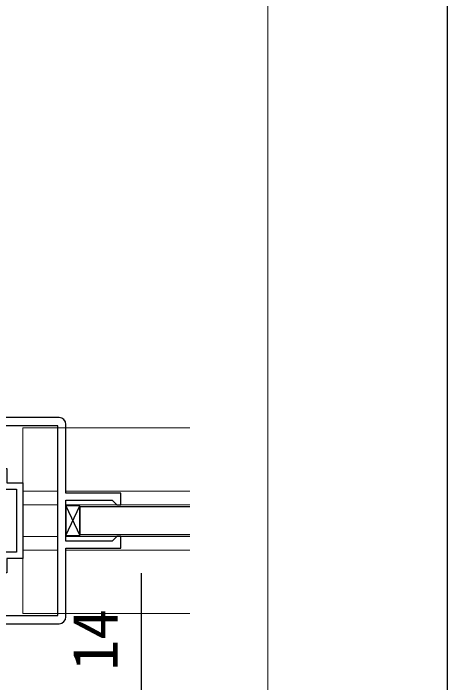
# Model space of a CAD drawing. Units: millimetres, scale not verified. Extents: x -525 to 525, y -808 to 806.
# Drawn here: x 461.8 to 525, y 159 to 256.4 of the extents above; entities that cross this region are included whole.
import ezdxf
from ezdxf.enums import TextEntityAlignment as Align

# ---------------------------------------------------------------- set-up
doc = ezdxf.new("R2010")
doc.units = ezdxf.units.MM
doc.header["$LTSCALE"] = 4
for name, color, linetype in [('0-3_YKK_11', 7, 'Continuous'), ('0-5_YKK_13', 4, 'Continuous'), ('0-7_YKK_D', 6, 'Continuous'), ('0-8_YKK_ZWAK', 7, 'Continuous')]:
    doc.layers.add(name, color=color, linetype=linetype)
doc.layers.add('0-4_YKK_12', color=5, linetype='Continuous', lineweight=18)
doc.styles.add('ＭＳ ゴシック', font='')
doc.styles.get('ＭＳ ゴシック').set_extended_font_data('MS Gothic')

msp = doc.modelspace()

# ---------------------------------------------------------------- linework, layer by layer
at = {"layer": '0-3_YKK_11'}
for points in [[(468.468, 197.571), (459.468, 197.571), (457.468, 195.571), (457.468, 187.571), (458.468, 187.571), (458.468, 189.271), (459.968, 189.271), (459.968, 186.371), (460.668, 186.371), (460.668, 187.171), (462.268, 187.171), (462.268, 182.571), (462.268, 177.971), (460.668, 177.971), (460.668, 178.771), (459.968, 178.771), (459.968, 175.871), (458.468, 175.871), (458.468, 177.571), (457.468, 177.571), (457.468, 169.571), (459.468, 167.571), (468.468, 167.571)], [(469.468, 168.571), (469.468, 178.571), (477.468, 178.571), (477.468, 180.271), (476.868, 180.271), (476.668, 180.071), (476.168, 179.571), (469.468, 179.571), (469.468, 185.571), (476.168, 185.571), (476.668, 185.071), (476.868, 184.871), (477.468, 184.871), (477.468, 186.571), (469.468, 186.571), (469.468, 196.571)]]:
    msp.add_lwpolyline(points, dxfattribs=at)
msp.add_lwpolyline([(468.268, 168.771), (468.268, 196.371), (459.965, 196.371), (458.668, 195.074), (458.668, 190.171), (460.868, 190.171), (460.868, 188.071), (463.168, 188.071), (463.168, 177.071), (460.868, 177.071), (460.868, 174.971), (458.668, 174.971), (458.668, 170.068), (459.965, 168.771)], close=True, dxfattribs=at)
for centre, start, end in [((468.468, 196.571), 0.00001, 89.99999), ((468.468, 168.571), 270.00001, 359.99999)]:
    msp.add_arc(centre, 1, start, end, dxfattribs=at)
at = {"layer": '0-4_YKK_12', "color": 2}
for p, q in [((463.168, 169.071), (463.168, 196.071)), ((466.568, 196.071), (463.168, 196.071)), ((463.168, 196.071), (487.468, 196.071)), ((463.168, 186.871), (468.268, 186.871)), ((469.468, 186.871), (487.468, 186.871)), ((463.168, 184.871), (468.268, 184.871)), ((469.468, 184.871), (487.468, 184.871)), ((463.168, 180.271), (468.268, 180.271)), ((469.468, 180.271), (487.468, 180.271)), ((463.168, 178.271), (468.268, 178.271)), ((469.468, 178.271), (487.468, 178.271)), ((463.168, 169.071), (487.468, 169.071))]:
    msp.add_line(p, q, dxfattribs=at)
msp.add_lwpolyline([(498.844, 373.038), (302.035, 373.038), (302.035, 80.103), (498.844, 80.103)], close=True, dxfattribs=at)
at = {"layer": '0-5_YKK_13'}
for p, q in [((469.468, 180.42), (471.468, 184.722)), ((469.468, 184.722), (471.468, 180.42))]:
    msp.add_line(p, q, dxfattribs=at)
msp.add_lwpolyline([(471.468, 184.722), (469.468, 184.722), (469.468, 180.42), (471.468, 180.42)], close=True, dxfattribs=at)
msp.add_lwpolyline([(487.468, 184.571), (471.468, 184.571), (471.468, 180.571), (487.468, 180.571)], dxfattribs=at)
at = {"layer": '0-7_YKK_D'}
msp.add_lwpolyline([(480.468, 144.071), (480.468, 158.071), (480.468, 174.922)], dxfattribs=at)
at = {"layer": '0-8_YKK_ZWAK'}
msp.add_lwpolyline([(-525, -808.4), (525, -808.4), (525, 721.6)], dxfattribs=at)

# ---------------------------------------------------------------- texts
at = {"layer": '0-7_YKK_D', "style": 'ＭＳ ゴシック'}
msp.add_text('14', height=6.598, rotation=90, dxfattribs=at).set_placement((478.968, 160.74), align=Align.BOTTOM_LEFT)

doc.saveas('drawing.dxf')
